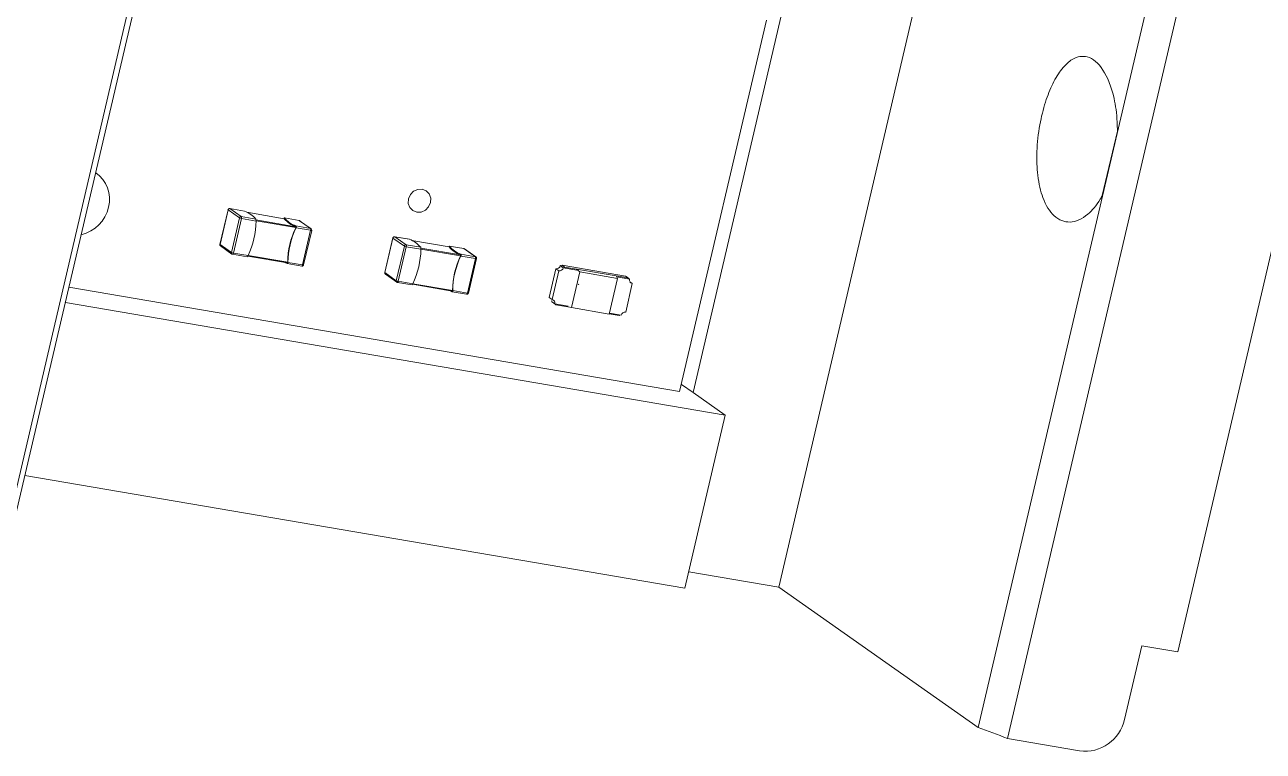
# Model space of a CAD drawing. Header units: millimetres. Extents: x 0 to 1189, y 0 to 841.
# Drawn here: x 289.713 to 292.879, y 567.401 to 569.259 of the extents above; entities that cross this region are included whole.
import ezdxf

# ---------------------------------------------------------------- set-up
doc = ezdxf.new("R2010")
doc.units = ezdxf.units.MM
doc.layers.get('0').update_dxf_attribs({"lineweight": 18})

msp = doc.modelspace()

# ---------------------------------------------------------------- linework, layer by layer
at = {"color": 7, "linetype": 'Continuous', "lineweight": 15}
for p, q in [((290.8127, 572.877), (289.6452, 567.8749)), ((293.3931, 572.4355), (292.2255, 567.4334)), ((293.7617, 572.3725), (292.6606, 567.655)), ((290.426, 571.1578), (289.6626, 567.8872)), ((291.6409, 567.8206), (292.3545, 570.878)), ((292.1507, 567.4615), (292.9141, 570.7321)), ((291.6492, 569.293), (291.4216, 568.3183)), ((291.3873, 568.3208), (291.6091, 569.2713)), ((292.4678, 568.8221), (292.5064, 568.9874)), ((290.2328, 568.786), (290.2121, 568.6975)), ((290.233, 568.7857), (290.2123, 568.6972)), ((290.233, 568.7857), (290.2621, 568.7652)), ((290.2747, 568.7826), (290.2374, 568.789)), ((290.2376, 568.7889), (290.2667, 568.7684)), ((290.275, 568.7825), (290.2376, 568.7889)), ((290.3766, 568.7631), (290.2809, 568.7795)), ((290.2621, 568.7652), (290.2415, 568.6767)), ((290.2671, 568.7636), (290.2464, 568.6751)), ((290.3042, 568.762), (290.2667, 568.7684)), ((290.2671, 568.7636), (290.3045, 568.7572)), ((290.3764, 568.7635), (290.3764, 568.7632)), ((290.4143, 568.7587), (290.377, 568.7651)), ((290.3771, 568.765), (290.4145, 568.7586)), ((290.4437, 568.7381), (290.4062, 568.7445)), ((290.4068, 568.7421), (290.4064, 568.7416)), ((290.4066, 568.7398), (290.444, 568.7334)), ((290.4145, 568.7586), (290.4143, 568.7587)), ((290.4145, 568.7586), (290.4437, 568.7381)), ((290.4451, 568.7375), (290.4159, 568.758)), ((290.444, 568.7334), (290.4234, 568.6449)), ((290.426, 568.6448), (290.4467, 568.7333)), ((290.6541, 568.7139), (290.6335, 568.6254)), ((290.6543, 568.7136), (290.6337, 568.6251)), ((290.6543, 568.7136), (290.6835, 568.6931)), ((290.696, 568.7105), (290.6587, 568.7169)), ((290.6589, 568.7168), (290.6881, 568.6963)), ((290.6964, 568.7104), (290.6589, 568.7168)), ((290.7979, 568.6911), (290.7023, 568.7074)), ((290.2415, 568.6767), (290.2123, 568.6972)), ((290.2137, 568.6933), (290.2429, 568.6728)), ((290.2839, 568.6687), (290.2464, 568.6751)), ((290.6835, 568.6931), (290.6628, 568.6046)), ((290.6884, 568.6915), (290.6678, 568.603)), ((290.7255, 568.6899), (290.6881, 568.6963)), ((290.6884, 568.6915), (290.7259, 568.6851)), ((290.7978, 568.6914), (290.7977, 568.6911)), ((290.8356, 568.6866), (290.7983, 568.693)), ((290.7984, 568.6929), (290.8358, 568.6865)), ((290.8358, 568.6865), (290.8356, 568.6866)), ((290.8358, 568.6865), (290.865, 568.666)), ((290.8664, 568.6654), (290.8373, 568.6859)), ((290.2445, 568.6721), (290.2818, 568.6657)), ((290.2832, 568.6675), (290.3844, 568.6502)), ((290.3841, 568.6482), (290.4214, 568.6418)), ((290.3851, 568.6504), (290.3853, 568.6497)), ((290.4234, 568.6449), (290.3859, 568.6513)), ((290.865, 568.666), (290.8275, 568.6724)), ((290.8282, 568.67), (290.8277, 568.6696)), ((290.8279, 568.6677), (290.8654, 568.6613)), ((290.8654, 568.6613), (290.8447, 568.5728)), ((290.8473, 568.5727), (290.868, 568.6612)), ((291.0822, 568.643), (291.0898, 568.6377)), ((291.0865, 568.6423), (291.0822, 568.643)), ((291.0864, 568.642), (291.087, 568.6439)), ((291.0933, 568.6394), (291.087, 568.6439)), ((291.087, 568.6439), (291.2492, 568.6161)), ((290.6628, 568.6046), (290.6337, 568.6251)), ((290.6351, 568.6212), (290.6642, 568.6007)), ((291.0707, 568.635), (291.0537, 568.5619)), ((291.0613, 568.5565), (291.0784, 568.6297)), ((291.0784, 568.6297), (291.0707, 568.635)), ((291.0898, 568.6377), (291.1241, 568.6318)), ((291.0927, 568.6375), (291.0933, 568.6394)), ((291.0933, 568.6394), (291.2555, 568.6117)), ((291.1104, 568.5356), (291.1318, 568.627)), ((291.1237, 568.6342), (291.1233, 568.6323)), ((291.1318, 568.627), (291.1237, 568.6342)), ((291.2251, 568.6169), (291.1237, 568.6342)), ((291.1318, 568.627), (291.2286, 568.6105)), ((291.2286, 568.6105), (291.2073, 568.519)), ((291.2251, 568.6169), (291.2286, 568.6105)), ((291.2552, 568.6097), (291.2263, 568.6147)), ((291.2265, 568.6143), (291.2594, 568.6087)), ((291.2555, 568.6117), (291.2492, 568.6161)), ((291.2594, 568.6087), (291.2555, 568.6114)), ((289.8261, 568.5879), (291.3873, 568.3208)), ((290.6658, 568.6), (290.7031, 568.5936)), ((290.7052, 568.5966), (290.6678, 568.603)), ((290.7045, 568.5954), (290.8057, 568.5781)), ((290.8447, 568.5728), (290.8073, 568.5792)), ((291.1286, 568.5956), (291.128, 568.5943)), ((291.1286, 568.5956), (291.1292, 568.5952)), ((291.2663, 568.5975), (291.2493, 568.5244)), ((291.2603, 568.6018), (291.2663, 568.5975)), ((291.504, 568.2603), (289.817, 568.5489)), ((290.8055, 568.5761), (290.8428, 568.5697)), ((290.8064, 568.5783), (290.8066, 568.5776)), ((291.0537, 568.5619), (291.0613, 568.5565)), ((291.0683, 568.5454), (291.0607, 568.5507)), ((291.0645, 568.5477), (291.0646, 568.5479)), ((291.0709, 568.5432), (291.0645, 568.5477)), ((291.1026, 568.5395), (291.0683, 568.5454)), ((291.0709, 568.5432), (291.0711, 568.5449)), ((291.1013, 568.538), (291.0709, 568.5432)), ((291.1016, 568.5396), (291.1013, 568.538)), ((291.1104, 568.5356), (291.1013, 568.538)), ((291.2073, 568.519), (291.1104, 568.5356)), ((291.233, 568.5155), (291.2075, 568.5199)), ((291.2378, 568.5163), (291.2078, 568.5215)), ((291.3916, 568.3394), (291.4216, 568.3183)), ((291.504, 568.2603), (291.4216, 568.3183)), ((291.4007, 567.8177), (291.504, 568.2603)), ((289.7137, 568.1064), (291.4007, 567.8177)), ((291.4106, 567.86), (291.6409, 567.8206)), ((291.6409, 567.8206), (292.1507, 567.4615)), ((292.5684, 567.6708), (292.5244, 567.4823)), ((292.6606, 567.655), (292.5684, 567.6708)), ((292.4098, 567.4019), (292.2255, 567.4334))]:
    msp.add_line(p, q, dxfattribs=at)
at = {"color": 8, "linetype": 'Continuous', "lineweight": 15}
for p, q in [((290.2374, 568.789), (290.2376, 568.7889)), ((290.3766, 568.7631), (290.281, 568.7795)), ((290.4058, 568.7426), (290.3042, 568.76)), ((290.4059, 568.7402), (290.3045, 568.7576)), ((290.6587, 568.7169), (290.6589, 568.7168)), ((290.7979, 568.691), (290.7023, 568.7074)), ((290.8271, 568.6705), (290.7256, 568.6879)), ((290.8273, 568.6681), (290.7259, 568.6855)), ((290.284, 568.669), (290.3853, 568.6517)), ((290.7054, 568.5969), (290.8066, 568.5796))]:
    msp.add_line(p, q, dxfattribs=at)
at = {"color": 7, "linetype": 'Continuous', "lineweight": 15}
for points in [[(290.7504, 568.8043), (290.7456, 568.7934), (290.7373, 568.785), (290.7267, 568.7801), (290.7154, 568.7798), (290.7052, 568.7838), (290.6976, 568.7917), (290.6937, 568.8023), (290.6942, 568.8139), (290.699, 568.8247), (290.7073, 568.8332), (290.7179, 568.838), (290.7291, 568.8384), (290.7394, 568.8343), (290.747, 568.8264), (290.7509, 568.8159), (290.7504, 568.8043)], [(290.4467, 568.7333), (290.4466, 568.7335), (290.4464, 568.7336)], [(290.3779, 568.6513), (290.378, 568.6512), (290.3838, 568.6483)], [(290.3844, 568.6502), (290.3846, 568.6502), (290.385, 568.6503), (290.3851, 568.6504)], [(290.868, 568.6612), (290.868, 568.6614), (290.8678, 568.6615)], [(290.7992, 568.5792), (290.7993, 568.5791), (290.8051, 568.5762)], [(290.8057, 568.5781), (290.8059, 568.5781), (290.8063, 568.5782), (290.8064, 568.5783)], [(291.0607, 568.5507), (291.0609, 568.5526), (291.0609, 568.5542)]]:
    msp.add_lwpolyline(points, dxfattribs=at)
at = {"color": 8, "linetype": 'Continuous', "lineweight": 15}
for points in [[(290.2328, 568.786), (290.2328, 568.7858), (290.233, 568.7857)], [(290.444, 568.7334), (290.4447, 568.7333), (290.4453, 568.7332), (290.4459, 568.7332), (290.4463, 568.7332), (290.4465, 568.7332), (290.4466, 568.7333), (290.4467, 568.7333)], [(290.6541, 568.7139), (290.6541, 568.7137), (290.6543, 568.7136)], [(290.2123, 568.6972), (290.2122, 568.6973), (290.2121, 568.6975)], [(290.2464, 568.6751), (290.2462, 568.6744), (290.246, 568.6737), (290.2457, 568.6731), (290.2454, 568.6727), (290.2451, 568.6723), (290.2448, 568.6721), (290.2445, 568.6721), (290.2445, 568.6721)], [(290.4234, 568.6449), (290.4241, 568.6448), (290.4247, 568.6447), (290.4252, 568.6447), (290.4256, 568.6447), (290.4259, 568.6447), (290.426, 568.6448), (290.426, 568.6448)], [(290.8654, 568.6613), (290.8661, 568.6612), (290.8667, 568.6611), (290.8672, 568.6611), (290.8676, 568.6611), (290.8679, 568.6611), (290.868, 568.6612), (290.868, 568.6612)], [(290.6337, 568.6251), (290.6335, 568.6252), (290.6335, 568.6254)], [(290.6678, 568.603), (290.6676, 568.6023), (290.6673, 568.6016), (290.6671, 568.601), (290.6668, 568.6006), (290.6665, 568.6002), (290.6662, 568.6), (290.6659, 568.6), (290.6658, 568.6)], [(290.8447, 568.5728), (290.8454, 568.5727), (290.846, 568.5726), (290.8465, 568.5726), (290.8469, 568.5726), (290.8472, 568.5726), (290.8473, 568.5727), (290.8473, 568.5727)]]:
    msp.add_lwpolyline(points, dxfattribs=at)
at = {"color": 7, "linetype": 'Continuous', "lineweight": 15}
for centre, radius, start, end in [((289.8494, 568.8138), 0.0807, 344.8199, 56.0593), ((289.8359, 568.8134), 0.0938, 283.3089, 347.2406), ((290.237, 568.7848), 0.00415, 82.5465, 167.5723), ((290.2501, 568.7162), 0.0708, 40.2662, 69.4146), ((290.2662, 568.7643), 0.00412, 82.2531, 167.8658), ((290.2693, 568.7796), 0.0162, 243.6459, 262.1099), ((290.2618, 568.7656), 0.00561, 339.3157, 29.5202), ((290.0958, 568.7593), 0.2087, 334.2875, 359.4374), ((290.4308, 568.8091), 0.0711, 220.312, 249.3689), ((290.4311, 568.8108), 0.0709, 220.2712, 249.4096), ((290.5941, 568.6496), 0.2088, 154.2898, 179.4315), ((290.5947, 568.6492), 0.2088, 154.2899, 179.435), ((290.4388, 568.7353), 0.00556, 339.2076, 29.7222), ((290.4429, 568.7345), 0.00371, 345.6111, 53.4522), ((290.6584, 568.7127), 0.00412, 82.2618, 167.892), ((290.6713, 568.6439), 0.0711, 40.312, 69.3689), ((290.2159, 568.6962), 0.00368, 165.3412, 233.7221), ((290.2486, 568.6911), 0.0161, 243.6282, 262.1275), ((290.6875, 568.6922), 0.00413, 82.2992, 167.6548), ((290.6905, 568.7072), 0.0158, 243.4464, 262.3093), ((290.6832, 568.6935), 0.00556, 339.2076, 29.7222), ((290.517, 568.6872), 0.2088, 334.2958, 359.429), ((290.8521, 568.737), 0.071, 220.3094, 249.3715), ((290.8526, 568.7389), 0.0711, 220.322, 249.3589), ((290.4215, 568.6423), 0.000551, 259.0793, 308.0866), ((291.0154, 568.5776), 0.2088, 154.2899, 179.435), ((291.016, 568.5771), 0.2088, 154.2934, 179.4314), ((290.8601, 568.6632), 0.0056, 339.3084, 29.5991), ((290.8642, 568.6625), 0.00369, 345.4101, 53.6532), ((291.0721, 568.6453), 0.0103, 262.3939, 347.6661), ((290.6373, 568.6242), 0.00372, 165.5646, 233.3886), ((291.0797, 568.6399), 0.0103, 262.2411, 347.8329), ((291.2676, 568.6089), 0.0124, 166.9014, 176.0027), ((290.6699, 568.6187), 0.0158, 243.4464, 262.3093), ((291.268, 568.6063), 0.00897, 164.6255, 259.1986), ((290.8428, 568.5705), 0.000765, 266.4225, 300.9202), ((291.0596, 568.5477), 0.00897, 344.606, 79.1961), ((291.2458, 568.5125), 0.0131, 159.4323, 166.6522), ((291.2479, 568.5142), 0.0103, 82.265, 167.809), ((292.4235, 567.5042), 0.1032, 262.3587, 347.7642), ((291.7785, 566.3572), 1.1653, 67.446, 71.3733)]:
    msp.add_arc(centre, radius, start, end, dxfattribs=at)
at = {"color": 8, "linetype": 'Continuous', "lineweight": 15}
for centre, radius, start, end in [((290.4136, 568.7543), 0.00438, 57.8767, 77.8523), ((290.4427, 568.7338), 0.00438, 57.8767, 77.8523), ((290.245, 568.6757), 0.00368, 165.3636, 233.3417), ((290.8354, 568.6834), 0.00319, 53.6492, 81.249), ((290.4185, 568.6455), 0.00487, 313.185, 352.8528), ((290.8645, 568.6629), 0.00319, 53.6492, 81.249), ((290.6664, 568.6036), 0.00372, 165.5952, 233.0005), ((290.8398, 568.5734), 0.00492, 313.3543, 352.5915)]:
    msp.add_arc(centre, radius, start, end, dxfattribs=at)
at = {"color": 7, "linetype": 'Continuous', "lineweight": 15}
for points, knots in [([(292.4678, 568.8221), (292.466, 568.8189), (292.4542, 568.7983), (292.4258, 568.766), (292.3843, 568.7488), (292.3443, 568.764), (292.316, 568.8081), (292.3018, 568.8681), (292.2991, 568.934), (292.3062, 569.0008), (292.3213, 569.0619), (292.3412, 569.1114), (292.3651, 569.1496), (292.3957, 569.1772), (292.4334, 569.1823), (292.4715, 569.1495), (292.4967, 569.0868), (292.5058, 569.026), (292.5062, 568.9952), (292.5064, 568.9874)], [0, 0, 0, 0, 0.0088387, 0.0584133, 0.13129, 0.2064178, 0.2722066, 0.3231588, 0.3651379, 0.4073357, 0.4444264, 0.4797234, 0.5169292, 0.5591494, 0.6220034, 0.7016511, 0.7821389, 0.8289651, 0.8446303, 0.8446303, 0.8446303, 0.8446303]), ([(290.2374, 568.7889), (290.2373, 568.789), (290.2367, 568.7892), (290.2355, 568.789), (290.2342, 568.7883), (290.2332, 568.7872), (290.2329, 568.7862), (290.2327, 568.7857)], [0, 0, 0, 0, 0.000265172, 0.00178328, 0.003344954, 0.004742682, 0.006282189, 0.006282189, 0.006282189, 0.006282189]), ([(290.2747, 568.7826), (290.2747, 568.7826), (290.2748, 568.7826), (290.275, 568.7825), (290.275, 568.7825)], [0, 0, 0, 0, 0.0001736219, 0.0003930537, 0.0003930537, 0.0003930537, 0.0003930537]), ([(290.3042, 568.7603), (290.3042, 568.7607), (290.3043, 568.7614), (290.3042, 568.7618), (290.3042, 568.7619), (290.3042, 568.762)], [0, 0, 0, 0, 0.000710914, 0.001425661, 0.001620676, 0.001620676, 0.001620676, 0.001620676]), ([(290.3042, 568.7603), (290.3043, 568.7599), (290.3045, 568.759), (290.3045, 568.7579), (290.3045, 568.7573), (290.3045, 568.7572)], [0, 0, 0, 0, 0.001360592, 0.002713522, 0.003080696, 0.003080696, 0.003080696, 0.003080696]), ([(290.3765, 568.7644), (290.3763, 568.7642), (290.3759, 568.7638), (290.3757, 568.7634), (290.3756, 568.7633)], [0, 0, 0, 0, 0.001176029, 0.001425542, 0.001425542, 0.001425542, 0.001425542]), ([(290.3771, 568.765), (290.377, 568.7651), (290.3769, 568.7652), (290.3767, 568.7648), (290.3766, 568.7645), (290.3766, 568.7644)], [0, 0, 0, 0, 0.0003995486, 0.0007992323, 0.0008936535, 0.0008936535, 0.0008936535, 0.0008936535]), ([(290.3766, 568.7631), (290.3766, 568.7631), (290.3766, 568.7631), (290.3766, 568.7631), (290.3766, 568.7631)], [0, 0, 0, 0, 0.00002519958, 0.00006559299, 0.00006559299, 0.00006559299, 0.00006559299]), ([(290.4064, 568.7416), (290.4063, 568.7418), (290.4062, 568.7422), (290.406, 568.7425), (290.4058, 568.7426), (290.4058, 568.7426)], [0, 0, 0, 0, 0.000502164, 0.001002878, 0.001155671, 0.001155671, 0.001155671, 0.001155671]), ([(290.4059, 568.7402), (290.406, 568.7404), (290.4062, 568.7409), (290.4063, 568.7413), (290.4064, 568.7416), (290.4064, 568.7416)], [0, 0, 0, 0, 0.000659453, 0.001327378, 0.001503843, 0.001503843, 0.001503843, 0.001503843]), ([(290.4075, 568.7427), (290.4073, 568.743), (290.4071, 568.7438), (290.4066, 568.7443), (290.4063, 568.7445), (290.4062, 568.7445)], [0, 0, 0, 0, 0.001003141, 0.00201161, 0.002286135, 0.002286135, 0.002286135, 0.002286135]), ([(290.4066, 568.7398), (290.4068, 568.7402), (290.4071, 568.7411), (290.4074, 568.742), (290.4075, 568.7425), (290.4075, 568.7426)], [0, 0, 0, 0, 0.001342671, 0.002670741, 0.002998238, 0.002998238, 0.002998238, 0.002998238]), ([(290.6587, 568.7169), (290.6586, 568.7169), (290.658, 568.7171), (290.6569, 568.7169), (290.6555, 568.7162), (290.6545, 568.7151), (290.6542, 568.7141), (290.6541, 568.7136)], [0, 0, 0, 0, 0.000261556, 0.001778239, 0.003344924, 0.004731342, 0.006281598, 0.006281598, 0.006281598, 0.006281598]), ([(290.696, 568.7105), (290.696, 568.7105), (290.6962, 568.7105), (290.6963, 568.7104), (290.6964, 568.7104)], [0, 0, 0, 0, 0.0001742906, 0.0003858752, 0.0003858752, 0.0003858752, 0.0003858752]), ([(290.2121, 568.6972), (290.212, 568.6967), (290.212, 568.6959), (290.2124, 568.6948), (290.2129, 568.6939), (290.2135, 568.6935), (290.2137, 568.6934)], [0, 0, 0, 0, 0.001506042, 0.002309174, 0.003618551, 0.004457601, 0.004457601, 0.004457601, 0.004457601]), ([(290.7255, 568.6883), (290.7255, 568.6886), (290.7256, 568.6893), (290.7256, 568.6897), (290.7255, 568.6898), (290.7255, 568.6899)], [0, 0, 0, 0, 0.000718966, 0.00143759, 0.001633791, 0.001633791, 0.001633791, 0.001633791]), ([(290.7255, 568.6882), (290.7256, 568.6878), (290.7258, 568.6869), (290.7259, 568.6858), (290.7259, 568.6852), (290.7259, 568.6851)], [0, 0, 0, 0, 0.001360724, 0.002725607, 0.003092816, 0.003092816, 0.003092816, 0.003092816]), ([(290.7979, 568.6923), (290.7976, 568.6921), (290.7973, 568.6918), (290.797, 568.6913), (290.7969, 568.6912)], [0, 0, 0, 0, 0.001179123, 0.001426246, 0.001426246, 0.001426246, 0.001426246]), ([(290.7984, 568.6929), (290.7983, 568.693), (290.7982, 568.6931), (290.798, 568.6927), (290.7979, 568.6924), (290.7979, 568.6924)], [0, 0, 0, 0, 0.0003998918, 0.0008000746, 0.0008943998, 0.0008943998, 0.0008943998, 0.0008943998]), ([(290.7979, 568.691), (290.7979, 568.691), (290.7979, 568.691), (290.7979, 568.691), (290.7979, 568.691)], [0, 0, 0, 0, 0.00002244458, 0.000056978, 0.000056978, 0.000056978, 0.000056978]), ([(290.2429, 568.6728), (290.243, 568.6727), (290.2435, 568.6723), (290.2441, 568.6722), (290.2445, 568.6721)], [0, 0, 0, 0, 0.000566919, 0.001783406, 0.001783406, 0.001783406, 0.001783406]), ([(290.2822, 568.6664), (290.2821, 568.6661), (290.282, 568.6657), (290.2819, 568.6657), (290.2818, 568.6657)], [0, 0, 0, 0, 0.0004408265, 0.0007861272, 0.0007861272, 0.0007861272, 0.0007861272]), ([(290.2839, 568.6687), (290.2837, 568.6683), (290.2832, 568.6675), (290.2826, 568.6667), (290.2823, 568.6664), (290.2823, 568.6664)], [0, 0, 0, 0, 0.001278669, 0.002554532, 0.00285879, 0.00285879, 0.00285879, 0.00285879]), ([(290.3838, 568.6483), (290.384, 568.6482), (290.3845, 568.6481), (290.3851, 568.6484), (290.3855, 568.6486), (290.3855, 568.6487)], [0, 0, 0, 0, 0.000856036, 0.001713688, 0.0019161, 0.0019161, 0.0019161, 0.0019161]), ([(290.3851, 568.6504), (290.3851, 568.6506), (290.3852, 568.6509), (290.3853, 568.6514), (290.3853, 568.6516), (290.3853, 568.6517)], [0, 0, 0, 0, 0.000562299, 0.001135537, 0.001307615, 0.001307615, 0.001307615, 0.001307615]), ([(290.3856, 568.6487), (290.3856, 568.649), (290.3858, 568.6496), (290.3859, 568.6506), (290.3859, 568.6511), (290.3859, 568.6513)], [0, 0, 0, 0, 0.001130089, 0.002272317, 0.002575342, 0.002575342, 0.002575342, 0.002575342]), ([(290.4219, 568.6419), (290.4221, 568.6419), (290.4227, 568.6419), (290.4234, 568.642), (290.4241, 568.6423), (290.4247, 568.6427), (290.4252, 568.6432), (290.4256, 568.6438), (290.4258, 568.6445), (290.4258, 568.6449), (290.4258, 568.6451)], [0, 0, 0, 0, 0.000726698, 0.00145254, 0.00217693, 0.002898754, 0.003617906, 0.004333783, 0.005051156, 0.005764427, 0.005764427, 0.005764427, 0.005764427]), ([(290.8277, 568.6696), (290.8277, 568.6697), (290.8275, 568.6701), (290.8273, 568.6704), (290.8271, 568.6705), (290.8271, 568.6705)], [0, 0, 0, 0, 0.00050417, 0.001007841, 0.001157748, 0.001157748, 0.001157748, 0.001157748]), ([(290.8273, 568.6681), (290.8274, 568.6683), (290.8276, 568.6688), (290.8277, 568.6693), (290.8277, 568.6695), (290.8277, 568.6696)], [0, 0, 0, 0, 0.00067107, 0.001336493, 0.001515988, 0.001515988, 0.001515988, 0.001515988]), ([(290.8288, 568.6706), (290.8287, 568.671), (290.8284, 568.6717), (290.8279, 568.6722), (290.8276, 568.6724), (290.8275, 568.6724)], [0, 0, 0, 0, 0.001002014, 0.00200935, 0.002280986, 0.002280986, 0.002280986, 0.002280986]), ([(290.8279, 568.6677), (290.8281, 568.6681), (290.8285, 568.669), (290.8287, 568.6699), (290.8288, 568.6704), (290.8288, 568.6705)], [0, 0, 0, 0, 0.001330448, 0.002668453, 0.00298652, 0.00298652, 0.00298652, 0.00298652]), ([(290.6334, 568.6251), (290.6334, 568.6246), (290.6333, 568.6238), (290.6337, 568.6227), (290.6342, 568.6218), (290.6348, 568.6214), (290.6351, 568.6213)], [0, 0, 0, 0, 0.00149407, 0.002308578, 0.003617935, 0.004456972, 0.004456972, 0.004456972, 0.004456972]), ([(290.6642, 568.6007), (290.6644, 568.6006), (290.6648, 568.6002), (290.6654, 568.6001), (290.6658, 568.6)], [0, 0, 0, 0, 0.000557114, 0.001779537, 0.001779537, 0.001779537, 0.001779537]), ([(290.7036, 568.5943), (290.7035, 568.594), (290.7033, 568.5936), (290.7032, 568.5936), (290.7031, 568.5936)], [0, 0, 0, 0, 0.0004387173, 0.0007820975, 0.0007820975, 0.0007820975, 0.0007820975]), ([(290.7052, 568.5966), (290.705, 568.5962), (290.7046, 568.5954), (290.704, 568.5947), (290.7037, 568.5944), (290.7036, 568.5943)], [0, 0, 0, 0, 0.001269622, 0.002544367, 0.002848358, 0.002848358, 0.002848358, 0.002848358]), ([(290.8064, 568.5783), (290.8065, 568.5785), (290.8066, 568.5788), (290.8066, 568.5793), (290.8066, 568.5795), (290.8066, 568.5796)], [0, 0, 0, 0, 0.000563789, 0.001124226, 0.001295747, 0.001295747, 0.001295747, 0.001295747]), ([(290.8069, 568.5766), (290.807, 568.5769), (290.8072, 568.5775), (290.8072, 568.5785), (290.8072, 568.579), (290.8073, 568.5792)], [0, 0, 0, 0, 0.001137186, 0.002274328, 0.002587673, 0.002587673, 0.002587673, 0.002587673]), ([(290.8051, 568.5762), (290.8053, 568.5761), (290.8059, 568.576), (290.8065, 568.5763), (290.8068, 568.5765), (290.8069, 568.5766)], [0, 0, 0, 0, 0.000859706, 0.00171556, 0.00192398, 0.00192398, 0.00192398, 0.00192398]), ([(290.8432, 568.5698), (290.8435, 568.5698), (290.844, 568.5698), (290.8448, 568.5699), (290.8455, 568.5702), (290.8461, 568.5706), (290.8466, 568.5711), (290.8469, 568.5717), (290.8471, 568.5724), (290.8471, 568.5728), (290.8471, 568.573)], [0, 0, 0, 0, 0.000727387, 0.00145285, 0.002178292, 0.002899723, 0.003613972, 0.004334889, 0.005045946, 0.005758735, 0.005758735, 0.005758735, 0.005758735])]:
    msp.add_open_spline(points, degree=3, knots=knots, dxfattribs=at)

doc.saveas('drawing.dxf')
